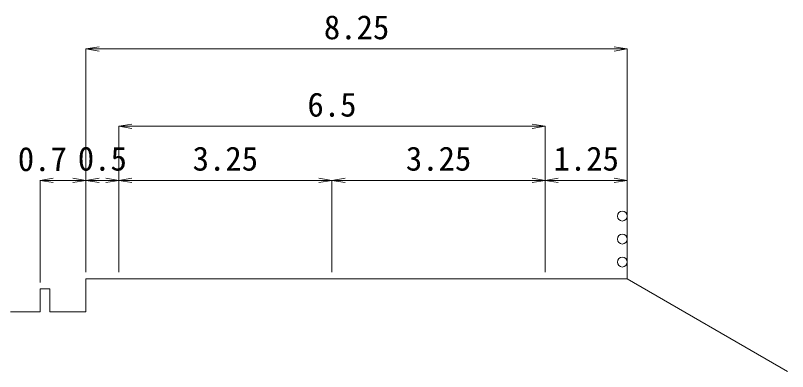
# Model space of a CAD drawing. Units: millimetres on the paper, enlarged 1000 times, with parts at other scales. Extents: x 40000 to 680000, y 20000 to 380000.
# Drawn here: x 324440 to 383285, y 236886 to 263990 of the extents above; entities that cross this region are included whole.
import ezdxf
from ezdxf.enums import TextEntityAlignment as Align

# ---------------------------------------------------------------- set-up
doc = ezdxf.new("R2010")
doc.units = ezdxf.units.MM
doc.header["$LTSCALE"] = 1000
doc.layers.add('M-BGD', color=7, linetype='Continuous', lineweight=13)
doc.layers.add('M-STR-HTXT', color=7, linetype='Continuous', lineweight=13)
doc.styles.add('ＭＳ ゴシック', font='')
doc.styles.get('ＭＳ ゴシック').set_extended_font_data('MS Gothic')

# ---------------------------------------------------------------- blocks, each defined once
blk = doc.blocks.new('open_arrow')
at = {"color": 0, "linetype": 'Continuous', "lineweight": -2}
blk.add_lwpolyline([(7.5, 1.25), (0, 0), (7.5, -1.25)], dxfattribs=at)

msp = doc.modelspace()

# ---------------------------------------------------------------- linework, layer by layer
at = {"layer": 'M-BGD'}
for p, q in [((371064, 243942), (371064, 249093)), ((329814, 241419), (329814, 243942)), ((326314, 243169), (327064, 243169)), ((326314, 241419), (326314, 243169)), ((327064, 241419), (327064, 243169)), ((324074, 241419), (326314, 241419))]:
    msp.add_line(p, q, dxfattribs=at)
msp.add_lwpolyline([(327064, 241419), (329814, 241419), (329814, 243942), (332314, 243942), (348564, 243942), (364814, 243942), (371064, 243942), (383285, 236886)], dxfattribs=at)
for centre in [(370689, 248718), (370689, 246968), (370689, 245218)]:
    msp.add_circle(centre, 375, dxfattribs=at)
at = {"layer": 'M-STR-HTXT'}
for p, q in [((329814, 244442), (329814, 261441)), ((329814, 261440), (371064, 261440)), ((371064, 244442), (371064, 261441)), ((332314, 244442), (332314, 255553)), ((332314, 255552), (364814, 255552)), ((364814, 244442), (364814, 255553)), ((326314, 243669), (326314, 251441)), ((326314, 251440), (329814, 251440)), ((329814, 251440), (332314, 251440)), ((332314, 251440), (348564, 251440)), ((348564, 244442), (348564, 251441)), ((348564, 251440), (364814, 251440)), ((364814, 251440), (371064, 251440))]:
    msp.add_line(p, q, dxfattribs=at)

# ---------------------------------------------------------------- block references
at = {"layer": 'M-STR-HTXT', "xscale": 133, "yscale": 133}
for p in [(329814, 261440), (332314, 255552), (326314, 251440), (329814, 251440), (332314, 251440), (348564, 251440), (364814, 251440)]:
    msp.add_blockref('open_arrow', p, dxfattribs=at)
at = {"layer": 'M-STR-HTXT', "xscale": 133, "yscale": 133, "rotation": 180}
for p in [(371064, 261440), (364814, 255552), (329814, 251440), (332314, 251440), (348564, 251440), (364814, 251440), (371064, 251440)]:
    msp.add_blockref('open_arrow', p, dxfattribs=at)

# ---------------------------------------------------------------- texts
at = {"layer": 'M-STR-HTXT', "style": 'ＭＳ ゴシック'}
for s, p in [('8.25', (350439, 261627)), ('6.5', (348564, 255740)), ('0.7', (326490, 251596)), ('0.5', (331064, 251627)), ('3.25', (340439, 251627)), ('3.25', (356689, 251627)), ('1.25', (367939, 251627))]:
    msp.add_text(s, height=1833, dxfattribs=at).set_placement(p, align=Align.BOTTOM_CENTER)

doc.saveas('drawing.dxf')
